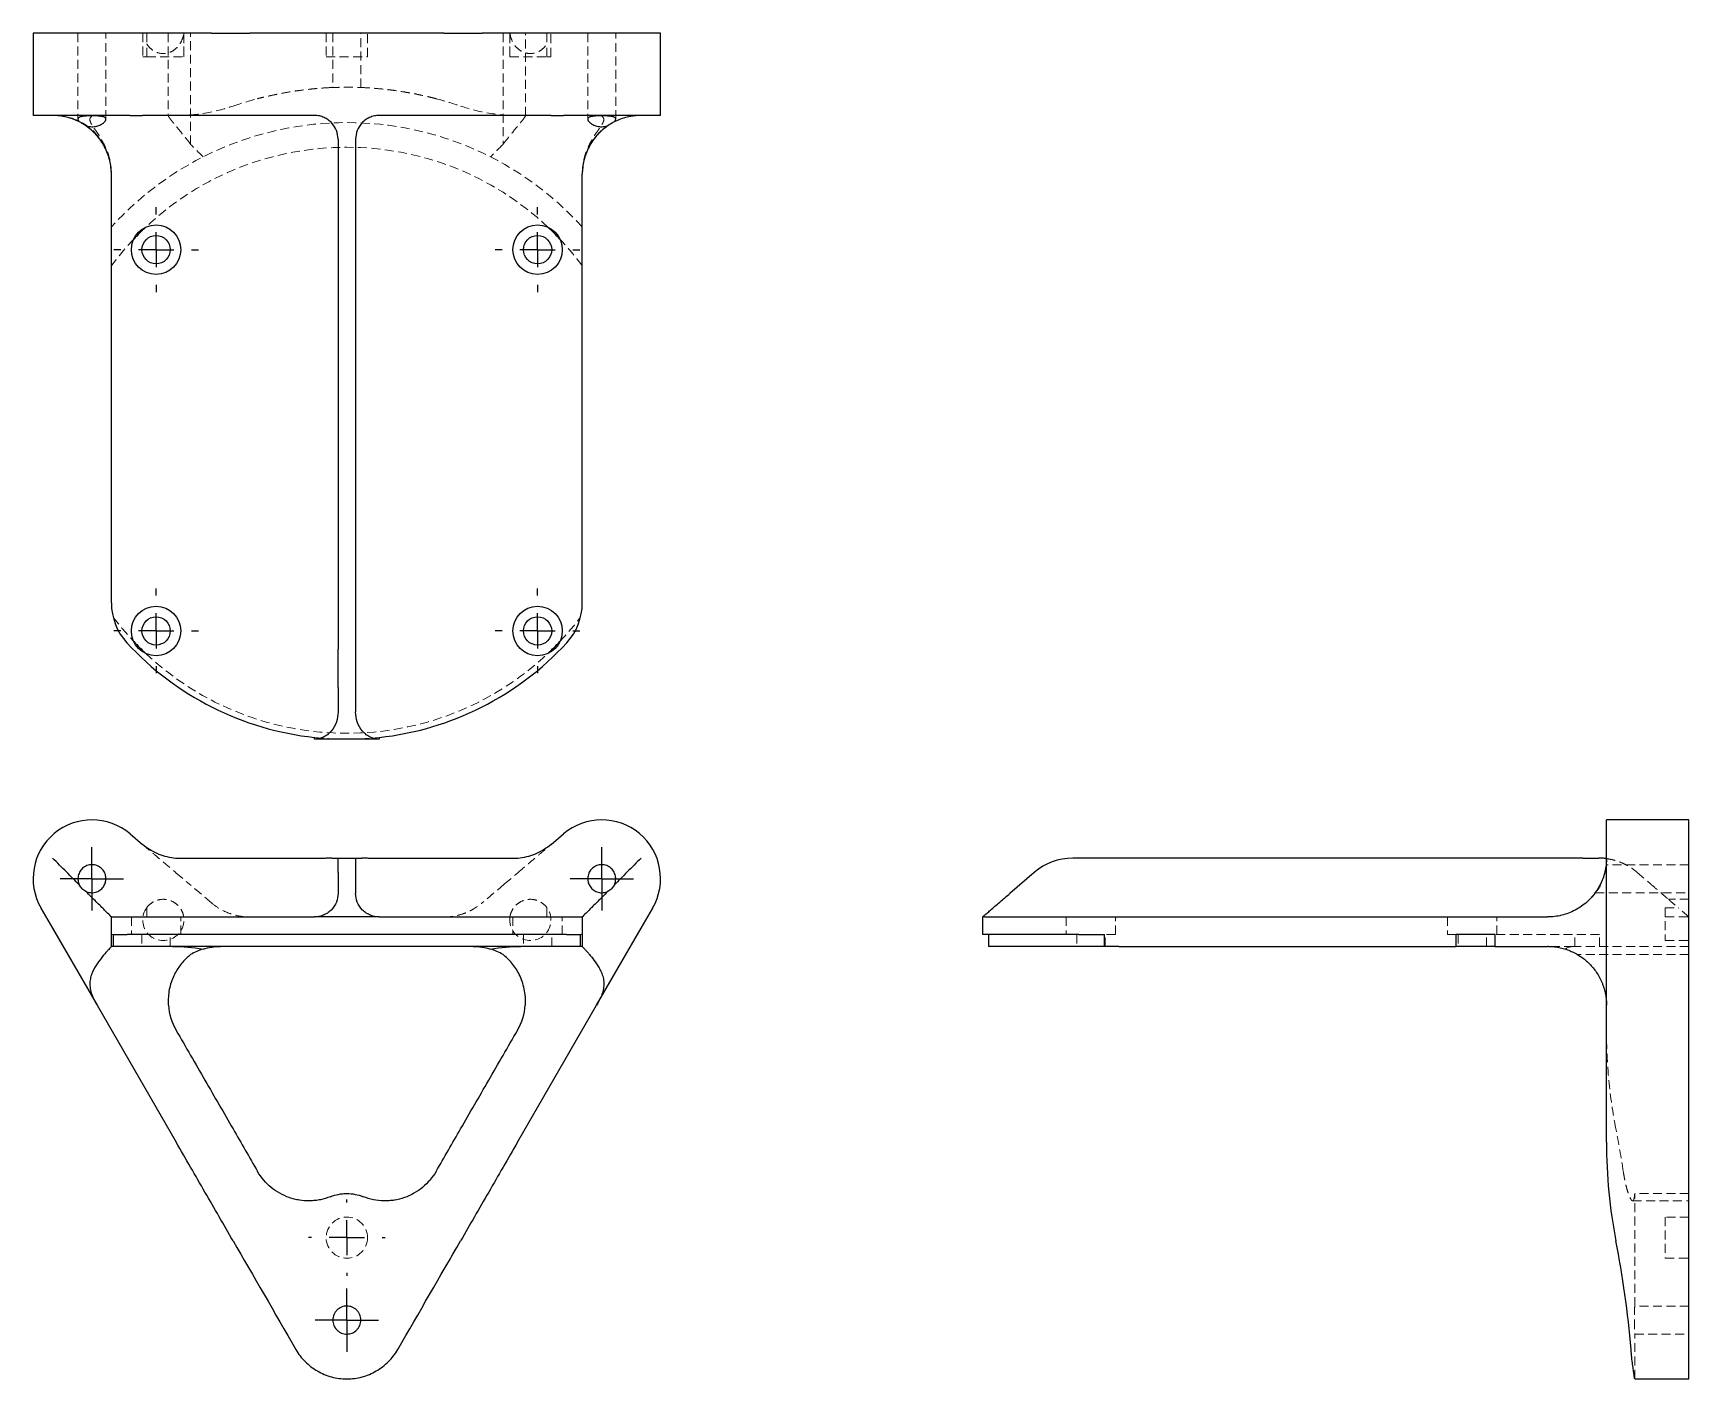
# Model space of a CAD drawing. Header units: millimetres. Extents: x 39 to 273, y 17 to 208.
import ezdxf

# ---------------------------------------------------------------- set-up
doc = ezdxf.new("R2010")
doc.units = ezdxf.units.MM
doc.linetypes.add('HIDDEN', pattern=[1.905, 1.27, -0.635])
doc.layers.add('10', color=7, linetype='Continuous')

# ---------------------------------------------------------------- blocks, each defined once
blk = doc.blocks.new('SW_CENTERMARKSYMBOL_0')
at = {"layer": '10', "color": 0}
for p, q in [((0, 2.5), (0, 4.48)), ((0, 0), (0, 2.5)), ((-2.5, 0), (-4.48, 0)), ((0, 0), (-2.5, 0)), ((0, 0), (0, -2.5)), ((0, 0), (2.5, 0)), ((2.5, 0), (4.48, 0)), ((0, -2.5), (0, -4.48))]:
    blk.add_line(p, q, dxfattribs=at)
blk = doc.blocks.new('SW_CENTERMARKSYMBOL_1')
at = {"layer": '10', "color": 0}
for p, q in [((0, 5), (0, 5.42)), ((0, 0), (0, 2.5)), ((-5, 0), (-5.42, 0)), ((0, 0), (-2.5, 0)), ((0, 0), (0, -2.5)), ((0, 0), (2.5, 0)), ((5, 0), (5.42, 0)), ((0, -5), (0, -5.42))]:
    blk.add_line(p, q, dxfattribs=at)
blk = doc.blocks.new('SW_CENTERMARKSYMBOL_2')
at = {"layer": '10', "color": 0}
for p, q in [((0, 2.5), (0, 4.48)), ((0, 0), (0, 2.5)), ((-2.5, 0), (-4.48, 0)), ((0, 0), (-2.5, 0)), ((0, 0), (0, -2.5)), ((0, 0), (2.5, 0)), ((2.5, 0), (4.48, 0)), ((0, -2.5), (0, -4.48))]:
    blk.add_line(p, q, dxfattribs=at)
blk = doc.blocks.new('SW_CENTERMARKSYMBOL_3')
at = {"layer": '10', "color": 0}
for p, q in [((0, 2.5), (0, 4.48)), ((0, 0), (0, 2.5)), ((-2.5, 0), (-4.48, 0)), ((0, 0), (-2.5, 0)), ((0, 0), (0, -2.5)), ((0, 0), (2.5, 0)), ((2.5, 0), (4.48, 0)), ((0, -2.5), (0, -4.48))]:
    blk.add_line(p, q, dxfattribs=at)
blk = doc.blocks.new('SW_CENTERMARKSYMBOL_4')
at = {"layer": '10', "color": 0}
for p, q in [((0, 5), (0, 6)), ((0, 0), (0, 2.5)), ((-5, 0), (-6, 0)), ((0, 0), (-2.5, 0)), ((0, 0), (0, -2.5)), ((0, 0), (2.5, 0)), ((5, 0), (6, 0)), ((0, -5), (0, -6))]:
    blk.add_line(p, q, dxfattribs=at)
blk = doc.blocks.new('SW_CENTERMARKSYMBOL_5')
at = {"layer": '10', "color": 0}
for p, q in [((0, 5), (0, 6)), ((0, 0), (0, 2.5)), ((-5, 0), (-6, 0)), ((0, 0), (-2.5, 0)), ((0, 0), (0, -2.5)), ((0, 0), (2.5, 0)), ((5, 0), (6, 0)), ((0, -5), (0, -6))]:
    blk.add_line(p, q, dxfattribs=at)
blk = doc.blocks.new('SW_CENTERMARKSYMBOL_6')
at = {"layer": '10', "color": 0}
for p, q in [((0, 5), (0, 6)), ((0, 0), (0, 2.5)), ((-5, 0), (-6, 0)), ((0, 0), (-2.5, 0)), ((0, 0), (0, -2.5)), ((0, 0), (2.5, 0)), ((5, 0), (6, 0)), ((0, -5), (0, -6))]:
    blk.add_line(p, q, dxfattribs=at)
blk = doc.blocks.new('SW_CENTERMARKSYMBOL_7')
at = {"layer": '10', "color": 0}
for p, q in [((0, 5), (0, 6)), ((0, 0), (0, 2.5)), ((-5, 0), (-6, 0)), ((0, 0), (-2.5, 0)), ((0, 0), (0, -2.5)), ((0, 0), (2.5, 0)), ((5, 0), (6, 0)), ((0, -5), (0, -6))]:
    blk.add_line(p, q, dxfattribs=at)

msp = doc.modelspace()

# ---------------------------------------------------------------- linework, layer by layer
at = {"color": 7, "linetype": 'Continuous', "lineweight": 25}
for p, q in [((38.59, 207.99), (38.59, 196.32)), ((52.31, 207.99), (38.59, 207.99)), ((60.72, 207.99), (52.31, 207.99)), ((63.86, 207.99), (60.72, 207.99)), ((96.75, 207.99), (69.25, 207.99)), ((105.28, 207.99), (102.14, 207.99)), ((113.69, 207.99), (105.28, 207.99)), ((127.41, 207.99), (113.69, 207.99)), ((127.41, 196.32), (127.41, 207.99)), ((52.31, 196.32), (38.59, 196.32)), ((52.31, 196.32), (54.08, 196.32)), ((78.42, 196.32), (59.59, 196.32)), ((106.41, 196.32), (87.58, 196.32)), ((111.92, 196.32), (113.69, 196.32)), ((127.41, 196.32), (113.69, 196.32)), ((81.75, 192.99), (81.75, 120.76)), ((84.25, 192.99), (84.25, 120.76)), ((49.67, 127.29), (49.67, 187.99)), ((116.33, 127.29), (116.33, 187.99)), ((81.75, 115.32), (81.75, 120.76)), ((84.25, 120.76), (84.25, 115.32)), ((81.75, 115.32), (81.75, 111.87)), ((84.25, 115.32), (84.25, 111.87)), ((78.42, 108), (78.42, 108.25)), ((83, 108), (78.42, 108)), ((87.58, 108), (83, 108)), ((87.58, 108.25), (87.58, 108)), ((272.99, 96.58), (261.32, 96.58)), ((261.32, 84.08), (261.32, 96.58)), ((272.99, 84.08), (272.99, 96.58)), ((52.31, 94.6), (54.08, 93.1)), ((111.92, 93.1), (113.69, 94.6)), ((78.42, 91.09), (59.59, 91.09)), ((80.89, 91.16), (81.75, 91.16)), ((81.75, 91.16), (84.25, 91.16)), ((81.75, 89.14), (81.75, 91.16)), ((81.75, 89.14), (81.75, 86.16)), ((84.25, 91.16), (84.25, 89.14)), ((84.25, 91.16), (85.11, 91.16)), ((84.25, 89.14), (84.25, 86.16)), ((106.41, 91.09), (87.58, 91.09)), ((180.32, 89.14), (176.87, 86.16)), ((257.99, 91.16), (185.76, 91.16)), ((257.99, 91.16), (260.23, 91.16)), ((39.7, 84.08), (41.34, 81.25)), ((49.67, 78.66), (49.67, 82.83)), ((49.67, 82.83), (51.88, 82.83)), ((51.88, 82.83), (78.42, 82.83)), ((83, 82.83), (78.42, 82.83)), ((87.58, 82.83), (83, 82.83)), ((87.58, 82.83), (114.12, 82.83)), ((114.12, 82.83), (116.33, 82.83)), ((116.33, 82.83), (116.33, 78.66)), ((124.66, 81.25), (126.3, 84.08)), ((173, 82.83), (173, 80.33)), ((173.25, 82.83), (173, 82.83)), ((173.25, 82.83), (186.64, 82.83)), ((186.64, 82.83), (192.29, 82.83)), ((192.29, 82.83), (252.99, 82.83)), ((261.32, 81.25), (261.32, 84.08)), ((272.99, 21.59), (272.99, 84.08)), ((41.34, 81.25), (47.64, 70.33)), ((49.92, 80.33), (49.92, 78.66)), ((49.92, 80.33), (51.88, 80.33)), ((114.12, 80.33), (51.88, 80.33)), ((114.12, 80.33), (116.08, 80.33)), ((116.08, 78.66), (116.08, 80.33)), ((118.36, 70.33), (124.66, 81.25)), ((186.64, 80.33), (173, 80.33)), ((173.83, 80.33), (173.83, 78.66)), ((186.64, 80.33), (190.28, 80.33)), ((190.28, 78.66), (190.28, 80.33)), ((240.05, 78.66), (240.05, 80.33)), ((245.55, 80.33), (240.05, 80.33)), ((245.55, 78.66), (245.55, 80.33)), ((261.32, 70.33), (261.32, 81.25)), ((49.92, 78.66), (49.67, 78.66)), ((49.67, 78.66), (49.67, 78.66)), ((116.08, 78.66), (49.92, 78.66)), ((116.33, 78.66), (116.08, 78.66)), ((116.33, 78.66), (116.33, 78.66)), ((190.28, 78.66), (173.83, 78.66)), ((192.29, 78.66), (190.28, 78.66)), ((192.29, 78.66), (240.05, 78.66)), ((245.55, 78.66), (240.05, 78.66)), ((245.55, 78.66), (252.99, 78.66)), ((47.64, 70.33), (58.84, 50.94)), ((107.16, 50.94), (118.36, 70.33)), ((261.32, 50.94), (261.32, 70.33)), ((58.83, 66.79), (58.84, 66.77)), ((107.16, 66.77), (107.17, 66.79)), ((272.99, 17.42), (272.99, 21.59)), ((265.32, 17.42), (272.99, 17.42))]:
    msp.add_line(p, q, dxfattribs=at)
at = {"color": 7, "linetype": 'HIDDEN', "lineweight": 18}
for p, q in [((44.94, 207.99), (44.94, 195.79)), ((48.9, 195.79), (48.9, 207.99)), ((54.11, 207.99), (54.11, 204.65)), ((54.67, 207.99), (54.67, 206.47)), ((54.67, 204.65), (54.67, 206.47)), ((57.71, 207.99), (57.71, 196.3)), ((59.91, 207.99), (59.91, 204.65)), ((59.94, 204.65), (59.94, 207.99)), ((60.89, 192.23), (60.89, 207.99)), ((80.08, 207.99), (80.08, 204.65)), ((81.02, 207.99), (81.02, 200.28)), ((84.98, 200.28), (84.98, 207.99)), ((85.92, 204.65), (85.92, 207.99)), ((105.11, 207.99), (105.11, 192.23)), ((106.06, 207.99), (106.06, 204.65)), ((106.09, 204.65), (106.09, 207.99)), ((108.29, 196.28), (108.29, 207.99)), ((111.33, 207.99), (111.33, 206.47)), ((111.33, 204.65), (111.33, 206.47)), ((111.89, 204.65), (111.89, 207.99)), ((117.1, 207.99), (117.1, 195.79)), ((121.06, 195.79), (121.06, 207.99)), ((54.11, 204.65), (54.67, 204.65)), ((54.67, 204.65), (59.91, 204.65)), ((59.91, 204.65), (59.94, 204.65)), ((80.08, 204.65), (85.92, 204.65)), ((106.06, 204.65), (106.09, 204.65)), ((106.09, 204.65), (111.33, 204.65)), ((111.33, 204.65), (111.89, 204.65)), ((58.83, 196.32), (58.56, 196.32)), ((58.83, 196.32), (58.84, 196.32)), ((107.16, 196.32), (107.17, 196.32)), ((107.43, 196.32), (107.17, 196.32)), ((116.46, 189.44), (116.54, 189.75)), ((58.8, 89.1), (60.72, 87.47)), ((105.28, 87.47), (107.2, 89.1)), ((261.27, 90.27), (261.32, 91.09)), ((272.99, 90.23), (261.27, 90.23)), ((265.67, 89.14), (267.55, 87.52)), ((63.86, 84.81), (60.72, 87.47)), ((105.28, 87.47), (102.14, 84.81)), ((260.42, 87.4), (260.33, 87.23)), ((259.74, 86.26), (272.99, 86.26)), ((259.74, 86.26), (259.74, 86.26)), ((272.99, 85.33), (270.09, 85.33)), ((52.5, 82.83), (52.5, 80.33)), ((54.67, 84.14), (54.67, 82.83)), ((59.5, 80.33), (59.5, 82.83)), ((106.5, 82.83), (106.5, 80.33)), ((111.33, 84.14), (111.33, 82.83)), ((113.5, 80.33), (113.5, 82.83)), ((184.83, 82.83), (184.83, 80.33)), ((191.83, 80.33), (191.83, 82.83)), ((238.82, 82.83), (238.82, 80.33)), ((245.82, 80.33), (245.82, 82.83)), ((269.65, 84.14), (271.47, 84.14)), ((269.65, 84.14), (269.65, 79.5)), ((269.65, 82.83), (272.99, 82.83)), ((272.99, 82.83), (271.47, 84.14)), ((49.67, 80.33), (49.92, 80.33)), ((54, 80.33), (54, 78.66)), ((58, 78.66), (58, 80.33)), ((108, 80.33), (108, 78.66)), ((112, 78.66), (112, 80.33)), ((116.08, 80.33), (116.33, 80.33)), ((186.33, 80.33), (186.33, 78.66)), ((191.83, 80.33), (190.28, 80.33)), ((190.33, 78.66), (190.33, 80.33)), ((240.05, 80.33), (238.82, 80.33)), ((240.32, 80.33), (240.32, 78.66)), ((244.32, 78.66), (244.32, 80.33)), ((260.32, 80.33), (245.55, 80.33)), ((256.82, 78.66), (256.82, 80.33)), ((260.32, 78.66), (260.32, 80.33)), ((252.99, 78.66), (253.17, 78.66)), ((256.62, 78.66), (252.99, 78.66)), ((255.39, 78.31), (255.46, 78.29)), ((272.99, 78.66), (256.62, 78.66)), ((272.99, 77.5), (257.23, 77.5)), ((269.65, 79.5), (272.99, 79.5)), ((265.02, 42.63), (272.99, 42.63)), ((265.02, 42.63), (265.02, 42.63)), ((272.99, 43.67), (265.32, 43.67)), ((265.32, 27.71), (265.32, 43.65)), ((269.65, 40.34), (269.65, 34.5)), ((272.99, 40.34), (269.65, 40.34)), ((269.65, 34.5), (272.99, 34.5)), ((272.99, 27.74), (265.32, 27.74)), ((265.32, 17.42), (265.32, 23.8)), ((265.32, 23.77), (272.99, 23.77))]:
    msp.add_line(p, q, dxfattribs=at)
at = {"color": 7, "linetype": 'Continuous', "lineweight": 25}
for centre, radius in [((56, 177.32), 3.5), ((110, 177.32), 3.5), ((56, 177.32), 2), ((110, 177.32), 2), ((56, 123.33), 3.5), ((110, 123.33), 3.5), ((56, 123.33), 2), ((110, 123.33), 2)]:
    msp.add_circle(centre, radius, dxfattribs=at)
at = {"color": 7, "linetype": 'HIDDEN', "lineweight": 18}
msp.add_circle((83, 37.42), 2.92, dxfattribs=at)
for centre, radius, start, end in [((83, 150.33), 44.99, 42.2054, 137.7946), ((83, 150.33), 41.49, 46.6109, 133.3891), ((83, 150.33), 41.49, 136.6109, 143.438), ((83, 150.33), 41.49, 36.562, 43.3891), ((83, 150.33), 41.49, 217.1252, 223.3891), ((83, 150.33), 41.49, 316.6109, 322.8748), ((83, 150.33), 41.49, 226.6109, 313.3891), ((83, 150.33), 42.33, 263.7845, 270), ((83, 150.33), 42.33, 270, 276.2155), ((252.99, 91.16), 8.33, 313.6021, 326.2537), ((57.02, 82.41), 2.92, 143.7647, 8.2132), ((108.98, 82.41), 2.92, 171.7868, 36.2353)]:
    msp.add_arc(centre, radius, start, end, dxfattribs=at)
at = {"color": 7, "linetype": 'Continuous', "lineweight": 25}
for centre, radius, start, end in [((78.42, 192.99), 3.33, 0, 42.1568), ((87.58, 192.99), 3.33, 137.8432, 180), ((83, 150.33), 41.49, 133.3891, 136.6109), ((83, 150.33), 41.49, 43.3891, 46.6109), ((58, 127.29), 8.33, 180, 222.6679), ((108, 127.29), 8.33, 317.3321, 0), ((83, 150.33), 42.33, 222.6679, 263.7845), ((83, 150.33), 41.49, 223.3891, 226.6109), ((83, 150.33), 42.33, 276.2155, 317.3321), ((83, 150.33), 41.49, 313.3891, 316.6109), ((46.92, 88.25), 8.33, 49.7134, 210), ((119.08, 88.25), 8.33, 330, 130.2866), ((185.76, 82.83), 8.33, 90, 130.7636), ((252.99, 70.33), 8.33, 89.3061, 90), ((66.04, 70.96), 8.33, 184.3012, 210), ((99.96, 70.96), 8.33, 330, 355.6988)]:
    msp.add_arc(centre, radius, start, end, dxfattribs=at)
at = {"color": 7, "linetype": 'HIDDEN', "lineweight": 18}
for points, knots in [([(54.67, 206.47), (54.8, 206.26), (54.97, 206.05), (55.37, 205.67), (55.61, 205.49), (56.15, 205.22), (56.45, 205.13), (57.08, 205.07), (57.41, 205.1), (58.05, 205.28), (58.35, 205.43), (58.88, 205.84), (59.11, 206.08), (59.48, 206.61), (59.62, 206.9), (59.82, 207.45), (59.88, 207.73), (59.91, 207.99)], [0, 0, 0, 0, 0.125, 0.125, 0.25, 0.25, 0.375, 0.375, 0.5, 0.5, 0.625, 0.625, 0.75, 0.75, 0.875, 0.875, 1, 1, 1, 1]), ([(106.09, 207.99), (106.12, 207.73), (106.18, 207.45), (106.38, 206.9), (106.52, 206.61), (106.89, 206.08), (107.12, 205.84), (107.65, 205.43), (107.95, 205.28), (108.59, 205.1), (108.92, 205.07), (109.55, 205.13), (109.85, 205.22), (110.39, 205.49), (110.63, 205.67), (111.03, 206.05), (111.2, 206.26), (111.33, 206.47)], [0, 0, 0, 0, 0.125, 0.125, 0.25, 0.25, 0.375, 0.375, 0.5, 0.5, 0.625, 0.625, 0.75, 0.75, 0.875, 0.875, 1, 1, 1, 1]), ([(80.68, 200.27), (80.21, 200.25), (79.73, 200.22), (79.01, 200.16), (78.76, 200.14), (78.26, 200.1), (78.01, 200.07), (77.26, 199.99), (76.77, 199.93), (76.04, 199.83), (75.8, 199.8), (75.32, 199.73), (75.08, 199.69), (74.37, 199.57), (73.93, 199.49), (73.07, 199.33), (72.66, 199.24), (71.9, 199.07), (71.55, 198.99), (70.91, 198.84), (70.62, 198.77), (70.37, 198.7)], [0, 0, 0, 0, 0.125, 0.125, 0.1875, 0.1875, 0.25, 0.25, 0.375, 0.375, 0.4375, 0.4375, 0.5, 0.5, 0.625, 0.625, 0.75, 0.75, 0.875, 0.875, 1, 1, 1, 1]), ([(80.68, 200.27), (81.05, 200.28), (81.43, 200.3), (82.01, 200.31), (82.21, 200.31), (82.6, 200.32), (82.8, 200.32), (83.4, 200.32), (83.79, 200.32), (84.56, 200.3), (84.95, 200.28), (85.32, 200.27)], [0, 0, 0, 0, 0.25, 0.25, 0.375, 0.375, 0.5, 0.5, 0.75, 0.75, 1, 1, 1, 1]), ([(95.63, 198.7), (95.38, 198.77), (95.09, 198.84), (94.46, 198.99), (94.11, 199.07), (93.34, 199.24), (92.94, 199.33), (92.29, 199.45), (92.08, 199.49), (91.63, 199.57), (91.39, 199.61), (90.69, 199.73), (90.21, 199.8), (89.48, 199.9), (89.24, 199.93), (88.74, 199.99), (88.49, 200.02), (87.74, 200.1), (87.25, 200.14), (86.27, 200.22), (85.79, 200.25), (85.32, 200.27)], [0, 0, 0, 0, 0.125, 0.125, 0.25, 0.25, 0.375, 0.375, 0.4375, 0.4375, 0.5, 0.5, 0.625, 0.625, 0.6875, 0.6875, 0.75, 0.75, 0.875, 0.875, 1, 1, 1, 1]), ([(58.84, 196.32), (60.2, 196.32), (61.57, 196.43), (64.27, 196.88), (65.6, 197.22), (66.89, 197.65)], [0, 0, 0, 0, 0.5, 0.5, 1, 1, 1, 1]), ([(99.11, 197.65), (100.4, 197.22), (101.73, 196.88), (104.43, 196.43), (105.8, 196.32), (107.16, 196.32)], [0, 0, 0, 0, 0.5, 0.5, 1, 1, 1, 1]), ([(41.87, 196.32), (42.35, 196.27), (43.24, 196.19), (44.44, 195.81), (45.4, 195.38), (46.14, 194.92), (46.69, 194.51), (47.04, 194.2), (47.25, 193.99), (47.4, 193.83), (47.66, 193.53), (48.09, 192.98), (48.55, 192.23), (48.91, 191.54), (49.05, 191.15), (49.09, 191.01)], [0, 0, 0, 0, 0.14914, 0.278511, 0.387539, 0.47638, 0.545687, 0.596569, 0.615724, 0.631265, 0.66206, 0.744792, 0.858192, 0.95224, 1, 1, 1, 1]), ([(49.67, 188.09), (49.67, 188.67), (49.61, 189.23), (49.45, 190.05), (49.38, 190.33), (49.22, 190.85), (49.14, 191.1), (48.85, 191.84), (48.62, 192.31), (48.14, 193.16), (47.89, 193.55), (47.4, 194.28), (47.16, 194.61), (46.87, 195.06), (46.79, 195.2), (46.67, 195.47), (46.63, 195.59), (46.61, 195.81), (46.63, 195.9), (46.72, 196.06), (46.8, 196.13), (47.09, 196.28), (47.35, 196.32), (47.64, 196.32)], [0, 0, 0, 0, 0.125, 0.125, 0.1875, 0.1875, 0.25, 0.25, 0.375, 0.375, 0.5, 0.5, 0.625, 0.625, 0.6875, 0.6875, 0.75, 0.75, 0.8125, 0.8125, 0.875, 0.875, 1, 1, 1, 1]), ([(60.89, 192.23), (60.49, 192.76), (60.1, 193.25), (59.55, 193.93), (59.37, 194.15), (59.02, 194.57), (58.86, 194.76), (58.56, 195.13), (58.43, 195.3), (58.18, 195.6), (58.07, 195.74), (57.9, 195.97), (57.83, 196.07), (57.74, 196.22), (57.71, 196.27), (57.71, 196.3)], [0, 0, 0, 0, 0.25, 0.25, 0.375, 0.375, 0.5, 0.5, 0.625, 0.625, 0.75, 0.75, 0.875, 0.875, 1, 1, 1, 1]), ([(108.27, 196.28), (108.28, 196.27), (108.29, 196.25), (108.17, 196.06), (107.92, 195.72), (107.51, 195.22), (106.94, 194.52), (106.12, 193.53), (105.48, 192.71), (105.11, 192.23)], [0, 0, 0, 0, 0.051217, 0.178348, 0.301172, 0.427154, 0.594814, 0.76726, 1, 1, 1, 1]), ([(116.33, 188.09), (116.33, 188.67), (116.39, 189.23), (116.55, 190.05), (116.62, 190.32), (116.77, 190.85), (116.86, 191.1), (117.05, 191.59), (117.16, 191.83), (117.38, 192.29), (117.5, 192.52), (117.86, 193.16), (118.11, 193.55), (118.48, 194.09), (118.6, 194.26), (118.83, 194.6), (118.94, 194.76), (119.13, 195.06), (119.21, 195.2), (119.33, 195.47), (119.37, 195.59), (119.39, 195.75), (119.38, 195.8), (119.36, 195.9), (119.35, 195.94), (119.28, 196.06), (119.2, 196.13), (119.01, 196.23), (118.89, 196.26), (118.64, 196.31), (118.5, 196.32), (118.36, 196.32)], [0, 0, 0, 0, 0.125, 0.125, 0.1875, 0.1875, 0.25, 0.25, 0.3125, 0.3125, 0.375, 0.375, 0.5, 0.5, 0.5625, 0.5625, 0.625, 0.625, 0.6875, 0.6875, 0.75, 0.75, 0.78125, 0.78125, 0.8125, 0.8125, 0.875, 0.875, 0.9375, 0.9375, 1, 1, 1, 1]), ([(117.17, 191.6), (117.24, 191.76), (117.45, 192.27), (117.98, 193.04), (118.72, 193.92), (119.63, 194.72), (120.83, 195.48), (122.09, 195.97), (123.26, 196.24), (123.9, 196.29), (124.23, 196.32)], [0, 0, 0, 0, 0.06206, 0.196383, 0.313164, 0.439304, 0.596886, 0.784886, 0.889429, 1, 1, 1, 1]), ([(54.08, 93.1), (54.15, 93.04), (54.3, 92.92), (54.77, 92.51), (55.1, 92.24), (55.91, 91.55), (56.39, 91.14), (57.5, 90.2), (58.13, 89.67), (58.8, 89.1)], [0, 0, 0, 0, 0.25, 0.25, 0.5, 0.5, 0.75, 0.75, 1, 1, 1, 1]), ([(107.2, 89.1), (107.87, 89.67), (108.5, 90.2), (109.61, 91.14), (110.09, 91.55), (110.9, 92.24), (111.23, 92.51), (111.7, 92.92), (111.85, 93.04), (111.92, 93.1)], [0, 0, 0, 0, 0.25, 0.25, 0.5, 0.5, 0.75, 0.75, 1, 1, 1, 1]), ([(261.27, 90.2), (261.27, 90.21), (261.27, 90.24), (261.26, 90.14), (261.25, 90.06)], [0, 0, 0, 0, 0.2773307, 1, 1, 1, 1]), ([(261.32, 91.09), (261.38, 91.08), (261.5, 91.06), (261.69, 91.03), (261.87, 91), (262.05, 90.96), (262.23, 90.92), (262.41, 90.87), (262.59, 90.82), (262.76, 90.77), (262.94, 90.71), (263.12, 90.64), (263.29, 90.58), (263.47, 90.51), (263.73, 90.39), (264.08, 90.22), (264.49, 89.99), (264.9, 89.73), (265.3, 89.45), (265.54, 89.25), (265.67, 89.14)], [0, 0, 0, 0, 0.028487, 0.057511, 0.087128, 0.117395, 0.148362, 0.180077, 0.212585, 0.245928, 0.280142, 0.315265, 0.351329, 0.388364, 0.426398, 0.525785, 0.632586, 0.747078, 0.869488, 1, 1, 1, 1]), ([(267.55, 87.52), (267.88, 87.23), (268.56, 86.65), (269.39, 85.93), (269.89, 85.5), (270, 85.41)], [0, 0, 0, 0, 0.437884, 0.874092, 1, 1, 1, 1]), ([(54.67, 84.14), (54.8, 84.32), (54.97, 84.5), (55.37, 84.83), (55.61, 84.98), (56.15, 85.21), (56.45, 85.29), (57.08, 85.35), (57.41, 85.32), (58.05, 85.16), (58.35, 85.03), (58.88, 84.68), (59.11, 84.47), (59.48, 84.01), (59.62, 83.77), (59.82, 83.29), (59.88, 83.05), (59.91, 82.83)], [0, 0, 0, 0, 0.125, 0.125, 0.25, 0.25, 0.375, 0.375, 0.5, 0.5, 0.625, 0.625, 0.75, 0.75, 0.875, 0.875, 1, 1, 1, 1]), ([(63.86, 84.81), (64.24, 84.49), (64.64, 84.2), (65.48, 83.71), (65.92, 83.51), (66.84, 83.17), (67.31, 83.04), (68.27, 82.87), (68.76, 82.83), (69.25, 82.83)], [0, 0, 0, 0, 0.25, 0.25, 0.5, 0.5, 0.75, 0.75, 1, 1, 1, 1]), ([(96.75, 82.83), (97.24, 82.83), (97.73, 82.87), (98.69, 83.04), (99.16, 83.17), (99.85, 83.42), (100.08, 83.52), (100.52, 83.73), (100.73, 83.84), (101.36, 84.21), (101.76, 84.49), (102.14, 84.81)], [0, 0, 0, 0, 0.25, 0.25, 0.5, 0.5, 0.625, 0.625, 0.75, 0.75, 1, 1, 1, 1]), ([(106.09, 82.83), (106.12, 83.05), (106.18, 83.29), (106.38, 83.77), (106.52, 84.01), (106.89, 84.47), (107.12, 84.68), (107.65, 85.03), (107.95, 85.16), (108.59, 85.32), (108.92, 85.35), (109.55, 85.29), (109.85, 85.21), (110.39, 84.98), (110.63, 84.83), (111.03, 84.5), (111.2, 84.32), (111.33, 84.14)], [0, 0, 0, 0, 0.125, 0.125, 0.25, 0.25, 0.375, 0.375, 0.5, 0.5, 0.625, 0.625, 0.75, 0.75, 0.875, 0.875, 1, 1, 1, 1]), ([(259.88, 86.48), (259.82, 86.4), (259.74, 86.27), (259.74, 86.28), (259.74, 86.28)], [0, 0, 0, 0, 0.618346, 1, 1, 1, 1]), ([(270.09, 85.32), (270.1, 85.31), (270.13, 85.3), (270.38, 85.07), (270.83, 84.69), (271.26, 84.32), (271.47, 84.14)], [0, 0, 0, 0, 0.1832408, 0.3872416, 0.6965504, 1, 1, 1, 1]), ([(262.65, 52.82), (262.22, 55.05), (261.88, 57.36), (261.43, 62.04), (261.32, 64.42), (261.32, 66.77)], [0, 0, 0, 0, 0.5, 0.5, 1, 1, 1, 1]), ([(263.7, 46.79), (263.77, 46.36), (263.84, 45.96), (263.99, 45.2), (264.07, 44.86), (264.24, 44.22), (264.33, 43.94), (264.45, 43.58), (264.49, 43.47), (264.57, 43.27), (264.61, 43.17), (264.73, 42.93), (264.8, 42.81), (264.9, 42.69), (264.93, 42.66), (264.99, 42.63), (265.02, 42.62), (265.1, 42.64), (265.14, 42.69), (265.22, 42.89), (265.25, 43.03), (265.27, 43.22)], [0, 0, 0, 0, 0.125, 0.125, 0.25, 0.25, 0.375, 0.375, 0.4375, 0.4375, 0.5, 0.5, 0.625, 0.625, 0.6875, 0.6875, 0.75, 0.75, 0.875, 0.875, 1, 1, 1, 1]), ([(265.32, 43.65), (265.32, 43.65), (265.32, 43.64), (265.3, 43.47), (265.27, 43.29), (265.27, 43.22)], [0, 0, 0, 0, 0.315702, 0.762766, 1, 1, 1, 1]), ([(265.32, 27.71), (265.32, 27.72), (265.32, 27.75), (265.31, 27.56), (265.3, 27.18), (265.29, 26.62), (265.28, 26.12), (265.28, 25.82), (265.28, 25.75)], [0, 0, 0, 0, 0.073875, 0.288348, 0.502883, 0.717565, 0.93225, 1, 1, 1, 1]), ([(265.28, 25.75), (265.28, 25.53), (265.28, 25.09), (265.3, 24.49), (265.31, 24.05), (265.32, 23.79), (265.32, 23.8), (265.32, 23.8)], [0, 0, 0, 0, 0.214723, 0.429441, 0.644266, 0.85916, 1, 1, 1, 1]), ([(265.28, 25.31), (265.28, 25.39), (265.28, 25.53), (265.28, 25.68), (265.28, 25.75)], [0, 0, 0, 0, 0.533624, 1, 1, 1, 1])]:
    msp.add_open_spline(points, degree=3, knots=knots, dxfattribs=at)
at = {"color": 7, "linetype": 'Continuous', "lineweight": 25}
for points, knots in [([(63.86, 207.99), (64.24, 207.99), (64.64, 207.99), (65.48, 207.99), (65.92, 207.99), (66.84, 207.99), (67.31, 207.99), (68.27, 207.99), (68.76, 207.99), (69.25, 207.99)], [0, 0, 0, 0, 0.25, 0.25, 0.5, 0.5, 0.75, 0.75, 1, 1, 1, 1]), ([(96.75, 207.99), (97.24, 207.99), (97.73, 207.99), (98.69, 207.99), (99.16, 207.99), (99.85, 207.99), (100.08, 207.99), (100.52, 207.99), (100.73, 207.99), (101.36, 207.99), (101.76, 207.99), (102.14, 207.99)], [0, 0, 0, 0, 0.25, 0.25, 0.5, 0.5, 0.625, 0.625, 0.75, 0.75, 1, 1, 1, 1]), ([(45.15, 195.4), (44.57, 195.7), (43.94, 195.93), (42.66, 196.24), (41.99, 196.32), (41.34, 196.32)], [0, 0, 0, 0, 0.5, 0.5, 1, 1, 1, 1]), ([(46.02, 194.88), (46.13, 194.84), (46.24, 194.81), (46.46, 194.76), (46.58, 194.75), (46.82, 194.73), (46.94, 194.73), (47.18, 194.74), (47.3, 194.75), (47.53, 194.8), (47.65, 194.82), (47.86, 194.89), (47.96, 194.93), (48.24, 195.06), (48.4, 195.15), (48.66, 195.35), (48.75, 195.46), (48.88, 195.65), (48.91, 195.75), (48.9, 195.87), (48.88, 195.91), (48.83, 195.98), (48.8, 196.01), (48.71, 196.07), (48.65, 196.09), (48.52, 196.14), (48.45, 196.16), (48.28, 196.19), (48.19, 196.2), (48, 196.23), (47.9, 196.24), (47.68, 196.25), (47.57, 196.26), (47.33, 196.26), (47.21, 196.27), (46.85, 196.27), (46.61, 196.27), (46.15, 196.25), (45.92, 196.24), (45.64, 196.2), (45.55, 196.19), (45.38, 196.16), (45.31, 196.14), (45.18, 196.09), (45.13, 196.06), (45.04, 196.01), (45.01, 195.97), (44.93, 195.87), (44.93, 195.78), (44.98, 195.6), (45.05, 195.5), (45.15, 195.4)], [0, 0, 0, 0, 0.03125, 0.03125, 0.0625, 0.0625, 0.09375, 0.09375, 0.125, 0.125, 0.15625, 0.15625, 0.1875, 0.1875, 0.25, 0.25, 0.3125, 0.3125, 0.375, 0.375, 0.40625, 0.40625, 0.4375, 0.4375, 0.46875, 0.46875, 0.5, 0.5, 0.53125, 0.53125, 0.5625, 0.5625, 0.59375, 0.59375, 0.625, 0.625, 0.6875, 0.6875, 0.75, 0.75, 0.78125, 0.78125, 0.8125, 0.8125, 0.84375, 0.84375, 0.875, 0.875, 0.9375, 0.9375, 1, 1, 1, 1]), ([(46.02, 194.88), (45.85, 195), (45.68, 195.1), (45.38, 195.28), (45.25, 195.35), (45.15, 195.4)], [0, 0, 0, 0, 0.5, 0.5, 1, 1, 1, 1]), ([(49.67, 187.99), (49.67, 188.64), (49.59, 189.31), (49.27, 190.63), (49.03, 191.28), (48.38, 192.5), (47.98, 193.07), (47.07, 194.07), (46.56, 194.51), (46.02, 194.88)], [0, 0, 0, 0, 0.25, 0.25, 0.5, 0.5, 0.75, 0.75, 1, 1, 1, 1]), ([(58.48, 196.32), (58.07, 196.32), (57.67, 196.32), (56.89, 196.32), (56.51, 196.32), (55.39, 196.32), (54.7, 196.32), (54.08, 196.32)], [0, 0, 0, 0, 0.25, 0.25, 0.5, 0.5, 1, 1, 1, 1]), ([(80.89, 195.23), (80.73, 195.4), (80.56, 195.55), (80.19, 195.82), (79.98, 195.94), (79.56, 196.13), (79.34, 196.2), (78.88, 196.3), (78.65, 196.32), (78.42, 196.32)], [0, 0, 0, 0, 0.25, 0.25, 0.5, 0.5, 0.75, 0.75, 1, 1, 1, 1]), ([(87.58, 196.32), (87.35, 196.32), (87.12, 196.3), (86.67, 196.2), (86.44, 196.13), (86.02, 195.94), (85.82, 195.83), (85.44, 195.56), (85.27, 195.4), (85.11, 195.23)], [0, 0, 0, 0, 0.25, 0.25, 0.5, 0.5, 0.75, 0.75, 1, 1, 1, 1]), ([(111.92, 196.32), (111.61, 196.32), (111.28, 196.32), (110.6, 196.32), (110.24, 196.32), (109.11, 196.32), (108.33, 196.32), (107.52, 196.32)], [0, 0, 0, 0, 0.25, 0.25, 0.5, 0.5, 1, 1, 1, 1]), ([(119.98, 194.88), (119.44, 194.51), (118.93, 194.07), (118.02, 193.07), (117.62, 192.5), (116.97, 191.28), (116.73, 190.63), (116.41, 189.31), (116.33, 188.64), (116.33, 187.99)], [0, 0, 0, 0, 0.25, 0.25, 0.5, 0.5, 0.75, 0.75, 1, 1, 1, 1]), ([(120.85, 195.4), (120.95, 195.5), (121.01, 195.6), (121.07, 195.78), (121.07, 195.87), (120.99, 195.97), (120.96, 196), (120.87, 196.06), (120.82, 196.09), (120.69, 196.13), (120.62, 196.15), (120.46, 196.19), (120.37, 196.2), (120.17, 196.23), (120.07, 196.24), (119.85, 196.25), (119.74, 196.26), (119.51, 196.26), (119.39, 196.27), (119.15, 196.27), (119.03, 196.27), (118.67, 196.27), (118.43, 196.26), (118.1, 196.24), (118, 196.23), (117.81, 196.2), (117.72, 196.19), (117.55, 196.16), (117.48, 196.14), (117.35, 196.09), (117.29, 196.07), (117.16, 195.98), (117.11, 195.91), (117.09, 195.74), (117.12, 195.65), (117.21, 195.51), (117.26, 195.46), (117.35, 195.35), (117.41, 195.3), (117.54, 195.2), (117.61, 195.15), (117.77, 195.06), (117.86, 195.01), (118.13, 194.89), (118.35, 194.82), (118.69, 194.75), (118.81, 194.74), (119.05, 194.73), (119.17, 194.73), (119.54, 194.76), (119.77, 194.81), (119.98, 194.88)], [0, 0, 0, 0, 0.0625, 0.0625, 0.125, 0.125, 0.15625, 0.15625, 0.1875, 0.1875, 0.21875, 0.21875, 0.25, 0.25, 0.28125, 0.28125, 0.3125, 0.3125, 0.34375, 0.34375, 0.375, 0.375, 0.4375, 0.4375, 0.46875, 0.46875, 0.5, 0.5, 0.53125, 0.53125, 0.5625, 0.5625, 0.625, 0.625, 0.6875, 0.6875, 0.71875, 0.71875, 0.75, 0.75, 0.78125, 0.78125, 0.8125, 0.8125, 0.875, 0.875, 0.90625, 0.90625, 0.9375, 0.9375, 1, 1, 1, 1]), ([(120.85, 195.4), (120.75, 195.35), (120.62, 195.28), (120.32, 195.1), (120.15, 195), (119.98, 194.88)], [0, 0, 0, 0, 0.5, 0.5, 1, 1, 1, 1]), ([(124.66, 196.32), (124.01, 196.32), (123.34, 196.24), (122.06, 195.93), (121.43, 195.7), (120.85, 195.4)], [0, 0, 0, 0, 0.5, 0.5, 1, 1, 1, 1]), ([(81.75, 111.87), (81.75, 111.41), (81.68, 110.92), (81.35, 109.97), (81.1, 109.51), (80.61, 108.94), (80.43, 108.77), (80.05, 108.49), (79.85, 108.37), (79.23, 108.08), (78.81, 108), (78.42, 108)], [0, 0, 0, 0, 0.25, 0.25, 0.5, 0.5, 0.625, 0.625, 0.75, 0.75, 1, 1, 1, 1]), ([(87.58, 108), (87.19, 108), (86.77, 108.08), (86.15, 108.37), (85.95, 108.49), (85.57, 108.77), (85.39, 108.94), (84.9, 109.51), (84.65, 109.97), (84.32, 110.92), (84.25, 111.41), (84.25, 111.87)], [0, 0, 0, 0, 0.25, 0.25, 0.375, 0.375, 0.5, 0.5, 0.75, 0.75, 1, 1, 1, 1]), ([(58.48, 91.16), (58.07, 91.21), (57.67, 91.3), (56.89, 91.51), (56.51, 91.65), (55.39, 92.14), (54.7, 92.57), (54.08, 93.1)], [0, 0, 0, 0, 0.25, 0.25, 0.5, 0.5, 1, 1, 1, 1]), ([(111.92, 93.1), (111.61, 92.84), (111.28, 92.6), (110.6, 92.17), (110.24, 91.98), (109.11, 91.48), (108.33, 91.27), (107.52, 91.16)], [0, 0, 0, 0, 0.25, 0.25, 0.5, 0.5, 1, 1, 1, 1]), ([(45.15, 87.35), (44.57, 87.93), (43.94, 88.56), (42.66, 89.85), (41.99, 90.51), (41.34, 91.16)], [0, 0, 0, 0, 0.5, 0.5, 1, 1, 1, 1]), ([(46.02, 86.48), (46.13, 86.42), (46.24, 86.38), (46.46, 86.31), (46.58, 86.29), (46.82, 86.26), (46.94, 86.26), (47.18, 86.28), (47.3, 86.3), (47.53, 86.36), (47.65, 86.4), (47.86, 86.49), (47.96, 86.55), (48.24, 86.75), (48.4, 86.9), (48.66, 87.26), (48.75, 87.46), (48.88, 87.88), (48.91, 88.11), (48.9, 88.45), (48.88, 88.56), (48.83, 88.79), (48.8, 88.9), (48.71, 89.12), (48.65, 89.22), (48.52, 89.42), (48.45, 89.52), (48.28, 89.69), (48.19, 89.77), (48, 89.91), (47.9, 89.98), (47.68, 90.08), (47.57, 90.12), (47.33, 90.19), (47.21, 90.21), (46.85, 90.24), (46.61, 90.22), (46.15, 90.09), (45.92, 89.98), (45.64, 89.76), (45.55, 89.68), (45.38, 89.5), (45.31, 89.41), (45.18, 89.21), (45.13, 89.1), (45.04, 88.89), (45.01, 88.77), (44.93, 88.44), (44.93, 88.2), (44.98, 87.76), (45.05, 87.55), (45.15, 87.35)], [0, 0, 0, 0, 0.03125, 0.03125, 0.0625, 0.0625, 0.09375, 0.09375, 0.125, 0.125, 0.15625, 0.15625, 0.1875, 0.1875, 0.25, 0.25, 0.3125, 0.3125, 0.375, 0.375, 0.40625, 0.40625, 0.4375, 0.4375, 0.46875, 0.46875, 0.5, 0.5, 0.53125, 0.53125, 0.5625, 0.5625, 0.59375, 0.59375, 0.625, 0.625, 0.6875, 0.6875, 0.75, 0.75, 0.78125, 0.78125, 0.8125, 0.8125, 0.84375, 0.84375, 0.875, 0.875, 0.9375, 0.9375, 1, 1, 1, 1]), ([(80.89, 91.16), (80.73, 91.16), (80.56, 91.16), (80.19, 91.14), (79.98, 91.13), (79.56, 91.11), (79.34, 91.11), (78.88, 91.09), (78.65, 91.09), (78.42, 91.09)], [0, 0, 0, 0, 0.25, 0.25, 0.5, 0.5, 0.75, 0.75, 1, 1, 1, 1]), ([(87.58, 91.09), (87.35, 91.09), (87.12, 91.09), (86.67, 91.1), (86.44, 91.11), (86.02, 91.13), (85.82, 91.14), (85.44, 91.16), (85.27, 91.16), (85.11, 91.16)], [0, 0, 0, 0, 0.25, 0.25, 0.5, 0.5, 0.75, 0.75, 1, 1, 1, 1]), ([(120.85, 87.35), (120.95, 87.55), (121.01, 87.76), (121.07, 88.2), (121.07, 88.43), (120.99, 88.77), (120.96, 88.88), (120.87, 89.1), (120.82, 89.21), (120.69, 89.41), (120.62, 89.5), (120.46, 89.68), (120.37, 89.76), (120.17, 89.9), (120.07, 89.97), (119.85, 90.08), (119.74, 90.12), (119.51, 90.19), (119.39, 90.21), (119.15, 90.23), (119.03, 90.23), (118.67, 90.2), (118.43, 90.14), (118.1, 89.98), (118, 89.91), (117.81, 89.77), (117.72, 89.69), (117.55, 89.52), (117.48, 89.42), (117.35, 89.22), (117.29, 89.12), (117.16, 88.79), (117.11, 88.56), (117.09, 88.1), (117.12, 87.88), (117.21, 87.56), (117.26, 87.46), (117.35, 87.26), (117.41, 87.17), (117.54, 86.99), (117.61, 86.91), (117.77, 86.75), (117.86, 86.68), (118.13, 86.49), (118.35, 86.39), (118.69, 86.3), (118.81, 86.28), (119.05, 86.26), (119.17, 86.26), (119.54, 86.3), (119.77, 86.37), (119.98, 86.48)], [0, 0, 0, 0, 0.0625, 0.0625, 0.125, 0.125, 0.15625, 0.15625, 0.1875, 0.1875, 0.21875, 0.21875, 0.25, 0.25, 0.28125, 0.28125, 0.3125, 0.3125, 0.34375, 0.34375, 0.375, 0.375, 0.4375, 0.4375, 0.46875, 0.46875, 0.5, 0.5, 0.53125, 0.53125, 0.5625, 0.5625, 0.625, 0.625, 0.6875, 0.6875, 0.71875, 0.71875, 0.75, 0.75, 0.78125, 0.78125, 0.8125, 0.8125, 0.875, 0.875, 0.90625, 0.90625, 0.9375, 0.9375, 1, 1, 1, 1]), ([(124.66, 91.16), (124.01, 90.51), (123.34, 89.85), (122.06, 88.56), (121.43, 87.93), (120.85, 87.35)], [0, 0, 0, 0, 0.5, 0.5, 1, 1, 1, 1]), ([(261.32, 91.09), (261.32, 91.09), (261.3, 91.09), (261.2, 91.1), (261.13, 91.11), (260.94, 91.13), (260.83, 91.14), (260.56, 91.16), (260.4, 91.16), (260.23, 91.16)], [0, 0, 0, 0, 0.25, 0.25, 0.5, 0.5, 0.75, 0.75, 1, 1, 1, 1]), ([(261.32, 91.16), (261.32, 90.51), (261.24, 89.85), (260.93, 88.56), (260.7, 87.93), (260.4, 87.35)], [0, 0, 0, 0, 0.5, 0.5, 1, 1, 1, 1]), ([(46.02, 86.48), (45.85, 86.57), (45.68, 86.68), (45.38, 86.98), (45.25, 87.15), (45.15, 87.35)], [0, 0, 0, 0, 0.5, 0.5, 1, 1, 1, 1]), ([(120.85, 87.35), (120.75, 87.15), (120.62, 86.98), (120.32, 86.68), (120.15, 86.57), (119.98, 86.48)], [0, 0, 0, 0, 0.5, 0.5, 1, 1, 1, 1]), ([(260.4, 87.35), (260.35, 87.15), (260.28, 86.98), (260.1, 86.68), (260, 86.57), (259.88, 86.48)], [0, 0, 0, 0, 0.5, 0.5, 1, 1, 1, 1]), ([(260.33, 87.23), (260.27, 87.13), (260.11, 86.82), (259.94, 86.56), (259.88, 86.48), (259.88, 86.48)], [0, 0, 0, 0, 0.3104851, 0.9910817, 1, 1, 1, 1]), ([(49.67, 82.83), (49.67, 82.83), (49.59, 82.91), (49.27, 83.23), (49.03, 83.48), (48.38, 84.12), (47.98, 84.52), (47.07, 85.43), (46.56, 85.94), (46.02, 86.48)], [0, 0, 0, 0, 0.25, 0.25, 0.5, 0.5, 0.75, 0.75, 1, 1, 1, 1]), ([(81.75, 86.16), (81.75, 85.77), (81.68, 85.35), (81.35, 84.53), (81.1, 84.13), (80.61, 83.64), (80.43, 83.5), (80.05, 83.25), (79.85, 83.15), (79.23, 82.9), (78.81, 82.83), (78.42, 82.83)], [0, 0, 0, 0, 0.25, 0.25, 0.5, 0.5, 0.625, 0.625, 0.75, 0.75, 1, 1, 1, 1]), ([(87.58, 82.83), (87.19, 82.83), (86.77, 82.9), (86.15, 83.15), (85.95, 83.25), (85.57, 83.5), (85.39, 83.64), (84.9, 84.13), (84.65, 84.53), (84.32, 85.35), (84.25, 85.77), (84.25, 86.16)], [0, 0, 0, 0, 0.25, 0.25, 0.375, 0.375, 0.5, 0.5, 0.75, 0.75, 1, 1, 1, 1]), ([(119.98, 86.48), (119.44, 85.94), (118.93, 85.43), (118.02, 84.52), (117.62, 84.12), (116.97, 83.48), (116.73, 83.23), (116.41, 82.91), (116.33, 82.83), (116.33, 82.83)], [0, 0, 0, 0, 0.25, 0.25, 0.5, 0.5, 0.75, 0.75, 1, 1, 1, 1]), ([(173, 82.83), (173, 82.83), (173.08, 82.9), (173.37, 83.15), (173.49, 83.25), (173.77, 83.5), (173.94, 83.64), (174.51, 84.13), (174.97, 84.53), (175.92, 85.35), (176.41, 85.77), (176.87, 86.16)], [0, 0, 0, 0, 0.25, 0.25, 0.375, 0.375, 0.5, 0.5, 0.75, 0.75, 1, 1, 1, 1]), ([(259.88, 86.48), (259.51, 85.94), (259.07, 85.43), (258.07, 84.52), (257.5, 84.12), (256.28, 83.48), (255.63, 83.23), (254.31, 82.91), (253.64, 82.83), (252.99, 82.83)], [0, 0, 0, 0, 0.25, 0.25, 0.5, 0.5, 0.75, 0.75, 1, 1, 1, 1]), ([(49.67, 78.66), (49.67, 78.66), (49.61, 78.59), (49.45, 78.41), (49.38, 78.33), (49.22, 78.16), (49.14, 78.06), (48.85, 77.74), (48.62, 77.48), (48.14, 76.89), (47.89, 76.56), (47.4, 75.83), (47.16, 75.42), (46.87, 74.74), (46.79, 74.51), (46.67, 74.01), (46.63, 73.76), (46.61, 73.23), (46.63, 72.95), (46.72, 72.41), (46.8, 72.14), (47.09, 71.34), (47.35, 70.83), (47.64, 70.33)], [0, 0, 0, 0, 0.125, 0.125, 0.1875, 0.1875, 0.25, 0.25, 0.375, 0.375, 0.5, 0.5, 0.625, 0.625, 0.6875, 0.6875, 0.75, 0.75, 0.8125, 0.8125, 0.875, 0.875, 1, 1, 1, 1]), ([(60.89, 77.5), (60.49, 77.19), (60.1, 76.82), (59.55, 76.18), (59.37, 75.95), (59.02, 75.46), (58.86, 75.19), (58.56, 74.64), (58.43, 74.35), (58.18, 73.74), (58.07, 73.41), (57.9, 72.74), (57.83, 72.4), (57.74, 71.69), (57.71, 71.32), (57.71, 70.96)], [0, 0, 0, 0, 0.25, 0.25, 0.375, 0.375, 0.5, 0.5, 0.625, 0.625, 0.75, 0.75, 0.875, 0.875, 1, 1, 1, 1]), ([(108.27, 70.33), (108.3, 70.73), (108.3, 71.11), (108.25, 71.88), (108.2, 72.26), (108.04, 73), (107.94, 73.36), (107.71, 74.04), (107.57, 74.36), (107.11, 75.29), (106.75, 75.82), (106.16, 76.53), (105.95, 76.75), (105.54, 77.15), (105.32, 77.34), (105.11, 77.5)], [0, 0, 0, 0, 0.125, 0.125, 0.25, 0.25, 0.375, 0.375, 0.5, 0.5, 0.75, 0.75, 0.875, 0.875, 1, 1, 1, 1]), ([(116.33, 78.66), (116.33, 78.66), (116.39, 78.59), (116.55, 78.41), (116.62, 78.34), (116.77, 78.16), (116.86, 78.07), (117.05, 77.85), (117.16, 77.73), (117.38, 77.47), (117.5, 77.33), (117.86, 76.89), (118.11, 76.56), (118.48, 76.01), (118.6, 75.82), (118.83, 75.41), (118.94, 75.2), (119.13, 74.75), (119.21, 74.51), (119.33, 74.02), (119.37, 73.76), (119.39, 73.36), (119.38, 73.23), (119.36, 72.96), (119.35, 72.82), (119.28, 72.41), (119.2, 72.14), (119.01, 71.61), (118.89, 71.35), (118.64, 70.83), (118.5, 70.58), (118.36, 70.33)], [0, 0, 0, 0, 0.125, 0.125, 0.1875, 0.1875, 0.25, 0.25, 0.3125, 0.3125, 0.375, 0.375, 0.5, 0.5, 0.5625, 0.5625, 0.625, 0.625, 0.6875, 0.6875, 0.75, 0.75, 0.78125, 0.78125, 0.8125, 0.8125, 0.875, 0.875, 0.9375, 0.9375, 1, 1, 1, 1]), ([(253.09, 78.66), (253.67, 78.66), (254.23, 78.59), (255.05, 78.41), (255.32, 78.34), (255.85, 78.16), (256.1, 78.07), (256.59, 77.85), (256.83, 77.73), (257.29, 77.47), (257.52, 77.33), (258.16, 76.89), (258.55, 76.56), (259.09, 76.01), (259.26, 75.82), (259.6, 75.41), (259.76, 75.2), (260.06, 74.75), (260.2, 74.51), (260.47, 74.02), (260.59, 73.76), (260.75, 73.36), (260.8, 73.23), (260.9, 72.96), (260.94, 72.82), (261.06, 72.41), (261.13, 72.14), (261.23, 71.61), (261.26, 71.35), (261.31, 70.83), (261.32, 70.58), (261.32, 70.33)], [0, 0, 0, 0, 0.125, 0.125, 0.1875, 0.1875, 0.25, 0.25, 0.3125, 0.3125, 0.375, 0.375, 0.5, 0.5, 0.5625, 0.5625, 0.625, 0.625, 0.6875, 0.6875, 0.75, 0.75, 0.78125, 0.78125, 0.8125, 0.8125, 0.875, 0.875, 0.9375, 0.9375, 1, 1, 1, 1]), ([(58.84, 66.77), (60.2, 64.42), (61.57, 62.04), (64.27, 57.36), (65.6, 55.05), (66.89, 52.82)], [0, 0, 0, 0, 0.5, 0.5, 1, 1, 1, 1]), ([(99.11, 52.82), (100.4, 55.05), (101.73, 57.36), (104.43, 62.04), (105.8, 64.42), (107.16, 66.77)], [0, 0, 0, 0, 0.5, 0.5, 1, 1, 1, 1]), ([(66.89, 36.99), (65.6, 39.22), (64.27, 41.53), (61.57, 46.21), (60.2, 48.58), (58.84, 50.94)], [0, 0, 0, 0, 0.5, 0.5, 1, 1, 1, 1]), ([(107.16, 50.94), (105.8, 48.58), (104.43, 46.21), (101.73, 41.53), (100.4, 39.22), (99.11, 36.99)], [0, 0, 0, 0, 0.5, 0.5, 1, 1, 1, 1]), ([(261.32, 50.94), (261.32, 48.58), (261.43, 46.21), (261.88, 41.53), (262.22, 39.22), (262.65, 36.99)], [0, 0, 0, 0, 0.5, 0.5, 1, 1, 1, 1]), ([(80.68, 43.22), (80.21, 43.03), (79.73, 42.89), (79.01, 42.74), (78.76, 42.71), (78.26, 42.65), (78.01, 42.63), (77.26, 42.62), (76.77, 42.65), (76.04, 42.77), (75.8, 42.82), (75.32, 42.94), (75.08, 43.01), (74.37, 43.26), (73.93, 43.46), (73.07, 43.94), (72.66, 44.22), (71.9, 44.85), (71.55, 45.2), (70.91, 45.95), (70.62, 46.36), (70.37, 46.79)], [0, 0, 0, 0, 0.125, 0.125, 0.1875, 0.1875, 0.25, 0.25, 0.375, 0.375, 0.4375, 0.4375, 0.5, 0.5, 0.625, 0.625, 0.75, 0.75, 0.875, 0.875, 1, 1, 1, 1]), ([(95.63, 46.79), (95.38, 46.36), (95.09, 45.96), (94.46, 45.2), (94.11, 44.86), (93.34, 44.22), (92.94, 43.94), (92.29, 43.58), (92.08, 43.47), (91.63, 43.27), (91.39, 43.17), (90.69, 42.93), (90.21, 42.81), (89.48, 42.69), (89.24, 42.66), (88.74, 42.63), (88.49, 42.62), (87.74, 42.64), (87.25, 42.69), (86.27, 42.89), (85.79, 43.03), (85.32, 43.22)], [0, 0, 0, 0, 0.125, 0.125, 0.25, 0.25, 0.375, 0.375, 0.4375, 0.4375, 0.5, 0.5, 0.625, 0.625, 0.6875, 0.6875, 0.75, 0.75, 0.875, 0.875, 1, 1, 1, 1]), ([(80.68, 43.22), (81.05, 43.37), (81.43, 43.48), (82.01, 43.59), (82.21, 43.62), (82.6, 43.66), (82.8, 43.67), (83.4, 43.67), (83.79, 43.63), (84.56, 43.48), (84.95, 43.37), (85.32, 43.22)], [0, 0, 0, 0, 0.25, 0.25, 0.375, 0.375, 0.5, 0.5, 0.75, 0.75, 1, 1, 1, 1]), ([(84.98, 25.75), (84.98, 25.62), (84.97, 25.49), (84.92, 25.24), (84.88, 25.12), (84.78, 24.87), (84.72, 24.76), (84.58, 24.55), (84.49, 24.44), (84.22, 24.17), (84, 24.02), (83.52, 23.82), (83.26, 23.77), (82.87, 23.77), (82.74, 23.78), (82.49, 23.83), (82.36, 23.87), (82.12, 23.97), (82.01, 24.03), (81.79, 24.18), (81.69, 24.26), (81.51, 24.44), (81.42, 24.54), (81.28, 24.76), (81.22, 24.87), (81.12, 25.11), (81.08, 25.24), (81.03, 25.49), (81.02, 25.62), (81.02, 25.89), (81.03, 26.01), (81.08, 26.27), (81.12, 26.39), (81.22, 26.63), (81.28, 26.75), (81.42, 26.96), (81.51, 27.07), (81.78, 27.34), (82, 27.49), (82.48, 27.69), (82.74, 27.74), (83.13, 27.74), (83.26, 27.72), (83.51, 27.67), (83.64, 27.64), (83.88, 27.54), (83.99, 27.48), (84.21, 27.33), (84.31, 27.25), (84.49, 27.07), (84.58, 26.96), (84.72, 26.75), (84.78, 26.63), (84.88, 26.39), (84.92, 26.27), (84.97, 26.02), (84.98, 25.89), (84.98, 25.75)], [0, 0, 0, 0, 0.03125, 0.03125, 0.0625, 0.0625, 0.09375, 0.09375, 0.125, 0.125, 0.1875, 0.1875, 0.25, 0.25, 0.28125, 0.28125, 0.3125, 0.3125, 0.34375, 0.34375, 0.375, 0.375, 0.40625, 0.40625, 0.4375, 0.4375, 0.46875, 0.46875, 0.5, 0.5, 0.53125, 0.53125, 0.5625, 0.5625, 0.59375, 0.59375, 0.625, 0.625, 0.6875, 0.6875, 0.75, 0.75, 0.78125, 0.78125, 0.8125, 0.8125, 0.84375, 0.84375, 0.875, 0.875, 0.90625, 0.90625, 0.9375, 0.9375, 0.96875, 0.96875, 1, 1, 1, 1]), ([(75.78, 21.59), (76.15, 20.95), (76.59, 20.38), (77.36, 19.61), (77.64, 19.37), (78.21, 18.92), (78.51, 18.72), (79.14, 18.36), (79.47, 18.2), (80.14, 17.92), (80.49, 17.8), (81.19, 17.61), (81.54, 17.54), (82.26, 17.45), (82.63, 17.42), (83.73, 17.42), (84.45, 17.52), (85.51, 17.8), (85.86, 17.92), (86.53, 18.2), (86.85, 18.36), (87.48, 18.72), (87.78, 18.92), (88.36, 19.37), (88.63, 19.61), (89.15, 20.12), (89.38, 20.39), (89.83, 20.96), (90.03, 21.27), (90.22, 21.59)], [0, 0, 0, 0, 0.125, 0.125, 0.1875, 0.1875, 0.25, 0.25, 0.3125, 0.3125, 0.375, 0.375, 0.4375, 0.4375, 0.5, 0.5, 0.625, 0.625, 0.6875, 0.6875, 0.75, 0.75, 0.8125, 0.8125, 0.875, 0.875, 0.9375, 0.9375, 1, 1, 1, 1]), ([(265.32, 17.44), (265.32, 17.45), (265.31, 17.46), (265.26, 17.76), (265.18, 18.28), (265.08, 19.01), (264.96, 19.93), (264.86, 20.82), (264.81, 21.4), (264.8, 21.59)], [0, 0, 0, 0, 0.125759, 0.287205, 0.443804, 0.604849, 0.76319, 0.926054, 1, 1, 1, 1])]:
    msp.add_open_spline(points, degree=3, knots=knots, dxfattribs=at)
at = {"color": 7, "linetype": 'HIDDEN', "lineweight": 18}
for points in [[(66.89, 197.65), (68.04, 198.04), (69.2, 198.39), (70.37, 198.7)], [(95.63, 198.7), (96.8, 198.39), (97.96, 198.04), (99.11, 197.65)], [(62.66, 190.46), (62.04, 191.08), (61.44, 191.68), (60.89, 192.23)], [(105.11, 192.23), (104.56, 191.68), (103.96, 191.08), (103.34, 190.46)], [(261.32, 91.16), (261.32, 91.11), (261.32, 91.09), (261.32, 91.09)], [(256.62, 78.66), (256.25, 78.66), (255.86, 78.54), (255.46, 78.29)], [(263.7, 46.79), (263.39, 48.82), (263.04, 50.84), (262.65, 52.82)]]:
    msp.add_open_spline(points, degree=3, dxfattribs=at)
at = {"color": 7, "linetype": 'Continuous', "lineweight": 25}
for points in [[(59.59, 196.32), (59.22, 196.32), (58.85, 196.32), (58.48, 196.32)], [(107.52, 196.32), (107.15, 196.32), (106.78, 196.32), (106.41, 196.32)], [(59.59, 91.09), (59.22, 91.09), (58.85, 91.11), (58.48, 91.16)], [(107.52, 91.16), (107.15, 91.11), (106.78, 91.09), (106.41, 91.09)], [(58.38, 78.66), (59.77, 78.66), (61.19, 78.52), (62.66, 78.29)], [(62.66, 78.29), (62.04, 78.1), (61.44, 77.83), (60.89, 77.5)], [(62.66, 78.29), (63.46, 78.54), (64.28, 78.66), (65.13, 78.66)], [(100.87, 78.66), (101.72, 78.66), (102.54, 78.54), (103.34, 78.29)], [(103.34, 78.29), (104.81, 78.52), (106.23, 78.66), (107.62, 78.66)], [(105.11, 77.5), (104.56, 77.83), (103.96, 78.1), (103.34, 78.29)], [(57.71, 70.96), (57.71, 70.75), (57.72, 70.54), (57.73, 70.33)], [(66.89, 52.82), (68.04, 50.84), (69.2, 48.82), (70.37, 46.79)], [(95.63, 46.79), (96.8, 48.82), (97.96, 50.84), (99.11, 52.82)], [(66.89, 36.99), (69.78, 31.99), (72.77, 26.81), (75.78, 21.59)], [(90.22, 21.59), (93.23, 26.81), (96.22, 31.99), (99.11, 36.99)], [(264.8, 21.59), (264.36, 26.81), (263.64, 31.99), (262.65, 36.99)]]:
    msp.add_open_spline(points, degree=3, dxfattribs=at)

# ---------------------------------------------------------------- block references
at = {"layer": '10'}
for name, p in [('SW_CENTERMARKSYMBOL_5', (56, 177.32)), ('SW_CENTERMARKSYMBOL_4', (110, 177.32)), ('SW_CENTERMARKSYMBOL_6', (56, 123.33)), ('SW_CENTERMARKSYMBOL_7', (110, 123.33)), ('SW_CENTERMARKSYMBOL_3', (46.92, 88.25)), ('SW_CENTERMARKSYMBOL_0', (119.08, 88.25)), ('SW_CENTERMARKSYMBOL_1', (83, 37.42)), ('SW_CENTERMARKSYMBOL_2', (83, 25.75))]:
    msp.add_blockref(name, p, dxfattribs=at)

doc.saveas('drawing.dxf')
